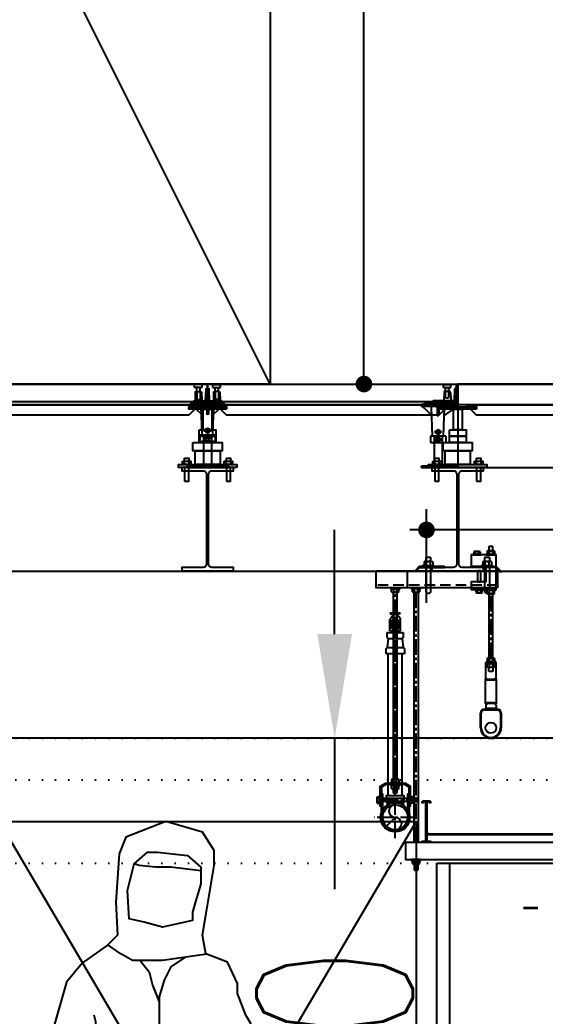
# Model space of a CAD drawing. Header units: millimetres. Extents: x -192235 to 515711, y 45168 to 947868.
# Drawn here: x 112750 to 114009, y 465183 to 467574 of the extents above; entities that cross this region are included whole.
import ezdxf
from ezdxf.enums import TextEntityAlignment as Align

# ---------------------------------------------------------------- set-up
doc = ezdxf.new("R2010")
doc.units = ezdxf.units.MM
doc.header["$LTSCALE"] = 1000
doc.header["$PDMODE"] = 1
for name, pattern in [('CENTER2', [1.125, 0.75, -0.125, 0.125, -0.125]), ('DOT2', [3.175, 0, -3.175]), ('HIDDEN', [0.375, 0.25, -0.125]), ('TPH12-SEC-@20-1$0$CENTERK5', [6.916, 6.667, -0.083, 0.083, -0.083])]:
    doc.linetypes.add(name, pattern=pattern)
for name, color, linetype in [('0-LEVEL LINE', 4, 'DOT2'), ('0-tool', 1, 'Continuous'), ('e-eq-PDP', 10, 'Continuous'), ('e-eq-SWB', 130, 'Continuous'), ('E-POWER-CABL', 80, 'Continuous'), ('FS-EQ', 10, 'Continuous'), ('FS-LINE', 10, 'Continuous'), ('FS-Support-1', 2, 'Continuous'), ('LED-Light-L25', 7, 'Continuous'), ('LIGHTING', 2, 'Continuous'), ('LIGHTING-W', 7, 'Continuous'), ('M-DIM', 1, 'Continuous'), ('M-TXT', 3, 'Continuous'), ('man', 7, 'Continuous'), ('MOVE-IN', 220, 'Continuous'), ('SM-SEC-Cm$0$SUPPORT', 2, 'Continuous'), ('SUPPORT', 2, 'Continuous'), ('TPH12-SEC-@20-1$0$H-SIN', 252, 'TPH12-SEC-@20-1$0$CENTERK5'), ('TPH12-SEC-@20-1$0$KABE1', 252, 'Continuous'), ('TPH12-SEC-@20-1$0$SIAGE1', 252, 'Continuous'), ('TPH12-SEC-@20-1$0$STEEL-NEDA', 252, 'Continuous'), ('TPH12-SEC-@20-1$0$STEEL3', 252, 'Continuous'), ('TPH12-SEC-@20-1$0$フリーアクセス', 252, 'Continuous'), ('WY-J-D', 2, 'Continuous'), ('WY-J-U', 2, 'Continuous'), ('YCD-Xfa-Sec-24$0$Raised Floor', 1, 'Continuous')]:
    doc.layers.add(name, color=color, linetype=linetype)
doc.styles.add('aa-txt', font='simplex.shx', dxfattribs={"width": 0.7, "bigfont": 'chineset.shx'})
doc.styles.add('ROMAND', font='romand', dxfattribs={"height": 5})
doc.dimstyles.new('50-DIM', dxfattribs={"dimscale": 50, "dimtxt": 2, "dimasz": 0.8, "dimexe": 1, "dimexo": 1, "dimgap": 0.5, "dimtad": 1, "dimdec": 0, "dimdsep": 46, "dimtxsty": 'aa-txt', "dimblk": 'DOT', "dimcen": 5, "dimclrd": 256, "dimclre": 256, "dimclrt": 256, "dimadec": 0, "dimazin": 0, "dimtfac": 1, "dimtdec": 0, "dimtix": 1, "dimtmove": 2, "dimatfit": 3, "dimldrblk": 'DOT', "dimfxl": 1, "dimtolj": 1, "dimtzin": 0, "dimarcsym": 0})
doc.dimstyles.new('50-DIM-ct', dxfattribs={"dimscale": 50, "dimtxt": 2, "dimasz": 0.8, "dimexe": 1, "dimexo": 1, "dimgap": 0.5, "dimtad": 1, "dimdec": 0, "dimdsep": 46, "dimtxsty": 'aa-txt', "dimblk": 'DOT', "dimcen": 5, "dimclrd": 256, "dimclre": 256, "dimclrt": 256, "dimadec": 0, "dimazin": 0, "dimtfac": 1, "dimtdec": 0, "dimtix": 1, "dimtmove": 2, "dimatfit": 3, "dimldrblk": 'DOT', "dimfxl": 1, "dimtvp": 1, "dimtolj": 1, "dimtzin": 0, "dimarcsym": 0})
doc.dimstyles.new('adim-1500', dxfattribs={"dimscale": 1000, "dimtxt": 0.375, "dimasz": 0.25, "dimexe": 0.1, "dimexo": 0.5, "dimgap": 0.15, "dimtad": 0, "dimdec": 4, "dimtxsty": 'aa-txt', "dimcen": 3.75, "dimclrd": 3, "dimclre": 3, "dimclrt": 256, "dimadec": 0, "dimazin": 0, "dimtfac": 1, "dimtdec": 4, "dimtmove": 0, "dimatfit": 3, "dimfxl": 0.1, "dimarcsym": 0})

# ---------------------------------------------------------------- blocks, each defined once
blk = doc.blocks.new('TPH12-SEC-@20-1$0$ペデスタルB')
at = {"layer": 'TPH12-SEC-@20-1$0$フリーアクセス'}
for p, q in [((-31, -1), (-30, 0)), ((-30, 0), (-14, 0)), ((-14, 0), (-13, -1)), ((-31, -1), (-13, -1)), ((-31, -8), (-31, -1)), ((-31, -8), (-13, -8)), ((-29.6, -19.9), (-30.4, -39)), ((-16.4, -18), (-27.6, -18)), ((-26, -10.5), (-25.5, -10)), ((-26, -32), (-26, -10.5)), ((-25.5, -10), (-25.5, -8.4)), ((-18.4, -10), (-18.4, -8.4)), ((-18, -10.5), (-18.4, -10)), ((-18, -32), (-18, -10.5)), ((-14.4, -19.9), (-13.6, -39)), ((-13, -8), (-13, -1)), ((-4.7, -39), (-3.6, -12.9)), ((0, -42.6), (0, 0)), ((0, 0), (3.2, 0)), ((0, -40), (0, -0.5)), ((3.2, 0), (3.2, -42.6)), ((-3.2, -45.8), (-76.8, -45.8)), ((-76.8, -49), (-76.8, -45.8)), ((-25, -33), (-26, -32)), ((-25, -33), (-19, -33)), ((-18, -32), (-19, -33)), ((-84, -49), (-84, -52)), ((3.2, -49), (-84, -49)), ((3.2, -50), (-84, -50)), ((1.2, -54), (-82.2, -54)), ((-81.7, -54.2), (-59.1, -74.7)), ((-76.8, -49), (-3.3, -49)), ((-57, -125), (-59.4, -55.9)), ((-46, -56), (-46, -74)), ((-42, -56), (-42, -74)), ((-31, -125), (-28.6, -55.9)), ((1.2, -54), (-28.9, -74.7)), ((3.2, -52), (3.2, -49)), ((-35.3, -115), (-52.6, -115)), ((-49, -112.1), (-44, -109.2)), ((-49, -117.9), (-49, -112.1)), ((-44, -120.7), (-49, -117.9)), ((-44, -109.2), (-39, -112.1)), ((-39, -117.9), (-44, -120.7)), ((-39, -112.1), (-39, -117.9)), ((-62.5, -125), (-62.5, -139.5)), ((-25.5, -125), (-62.5, -125)), ((-59.9, -141), (-62.5, -139.5)), ((-28.1, -141), (-59.9, -141)), ((-53.5, -125), (-53.5, -139.4)), ((-53.5, -141), (-53.5, -193.8)), ((-53, -133), (-35.1, -133)), ((-49, -130.1), (-44, -127.2)), ((-49, -135.9), (-49, -130.1)), ((-44, -138.7), (-49, -135.9)), ((-44, -127.2), (-39, -130.1)), ((-39, -135.9), (-44, -138.7)), ((-39, -130.1), (-39, -135.9)), ((-34.5, -125), (-34.5, -139.4)), ((-34.5, -141), (-34.5, -193.8)), ((-28.1, -141), (-25.5, -139.5)), ((-25.5, -125), (-25.5, -139.5)), ((-84, -200), (-84, -196.8)), ((3.2, -196.8), (-84, -196.8)), ((-84, -200), (3.2, -200)), ((-56.5, -196.8), (-53.5, -193.8)), ((-53.5, -193.8), (-34.5, -193.8)), ((-31.5, -196.8), (-34.5, -193.8)), ((3.2, -200), (3.2, -196.8))]:
    blk.add_line(p, q, dxfattribs=at)
blk.add_lwpolyline([(-4, -40), (-56, -40), (-56, -46), (-4, -46)], close=True, dxfattribs=at)
for centre in [(-44, -115), (-44, -133)]:
    blk.add_circle(centre, 4.98, dxfattribs=at)
for centre, radius, start, end in [((-27.6, -20), 2, 90, 177.5), ((-25.9, -8.4), 0.4, 0, 90), ((-18, -8.4), 0.4, 90, 180), ((-16.4, -20), 2, 2.5, 90), ((-0.6, -13), 3, 90, 177.5), ((-31.4, -39), 1, 270, 357.5), ((-12.6, -39), 1, 182.5, 270), ((-5.7, -39), 1, 270, 357.5), ((-3.2, -42.6), 3.2, 270, 0), ((-3.2, -42.6), 6.4, 270, 0), ((-82, -52), 2, 180, 270), ((-82.4, -55), 1, 47.9554, 82.0191), ((-61.4, -56), 2, 2, 90), ((-48, -56), 2, 0, 90), ((-40, -56), 2, 90, 180), ((-26.6, -56), 2, 90, 178), ((1.2, -52), 2, 270, 0), ((-72.5, -75.4), 1, 2, 47.9554), ((-44, -74), 2, 180, 270), ((-44, -74), 2, 270, 0), ((-28.3, -75.4), 1, 132.0446, 178), ((-58, -134), 7.03, 270, 309.8217), ((-44, -112.5), 28.5, 250.5288, 289.4712), ((-30, -134), 7.03, 230.1783, 270)]:
    blk.add_arc(centre, radius, start, end, dxfattribs=at)
blk = doc.blocks.new('TPH12-SEC-@20-1$0$ペデスタルA')
at = {"layer": 'TPH12-SEC-@20-1$0$フリーアクセス'}
for p, q in [((-30, 0), (-31, -1)), ((-14, 0), (-30, 0)), ((-13, -1), (-14, 0)), ((0, -10), (0, 0)), ((13, -1), (14, 0)), ((14, 0), (30, 0)), ((30, 0), (31, -1)), ((-31, -8), (-31, -1)), ((-13, -1), (-31, -1)), ((-13, -8), (-31, -8)), ((-29.6, -19.9), (-30, -38.5)), ((-27.6, -18), (-16.4, -18)), ((-26, -10.5), (-25.6, -10)), ((-26, -18), (-26, -10.5)), ((-26, -18), (-26, -36)), ((-25.6, -10), (-25.6, -8.4)), ((-18.5, -10), (-18.5, -8.4)), ((-18, -10.5), (-18.5, -10)), ((-18, -18), (-18, -10.5)), ((-18, -18), (-18, -36)), ((-14.4, -19.9), (-14, -38.5)), ((-13, -8), (-13, -1)), ((-4.7, -39), (-3.6, -12.9)), ((4.7, -39), (3.6, -12.9)), ((13, -8), (13, -1)), ((13, -1), (31, -1)), ((13, -8), (31, -8)), ((14.4, -19.9), (14, -38.5)), ((27.6, -18), (16.4, -18)), ((18, -10.5), (18.4, -10)), ((18, -18), (18, -10.5)), ((18, -18), (18, -36)), ((18.4, -10), (18.4, -8.4)), ((25.6, -10), (25.6, -8.4)), ((26, -10.5), (25.6, -10)), ((26, -18), (26, -10.5)), ((26, -18), (26, -36)), ((29.6, -19.9), (30, -38.5)), ((31, -8), (31, -1)), ((-40, -46), (-40, -49)), ((40, -46), (-40, -46)), ((-40, -47), (40, -47)), ((35.5, -43), (-35.5, -43)), ((-35.5, -43), (-35.5, -45)), ((-35.5, -45), (-33.5, -45)), ((-33.5, -41), (-33.5, -45)), ((32.5, -40), (-32.5, -40)), ((32.5, -46), (-32.5, -46)), ((-26, -36), (-25.1, -36.9)), ((-25.1, -36.9), (-25.1, -40)), ((-25.1, -36.9), (-18.9, -36.9)), ((-24.1, -41), (-19.9, -41)), ((-18, -36), (-18.9, -36.9)), ((-18.9, -36.9), (-18.9, -40)), ((-15.3, -46), (-15.1, -44.2)), ((-15.3, -46), (-8.3, -46)), ((-9.4, -43.4), (-14.2, -43.4)), ((-8.3, -46), (-8.5, -44.2)), ((-1, -45), (-1, -43)), ((-1, -45), (1, -45)), ((1, -45), (1, -43)), ((18, -36), (18.9, -36.9)), ((25.1, -36.9), (18.9, -36.9)), ((18.9, -36.9), (18.9, -40)), ((24.1, -41), (19.9, -41)), ((26, -36), (25.1, -36.9)), ((25.1, -36.9), (25.1, -40)), ((33.5, -45), (33.5, -41)), ((35.5, -45), (33.5, -45)), ((35.5, -43), (35.5, -45)), ((40, -49), (40, -46)), ((38, -51), (-38, -51)), ((-37.7, -51.2), (-15.1, -71.7)), ((-13, -122), (-15.4, -52.9)), ((-2, -53), (-2, -71)), ((2, -53), (2, -71)), ((13, -122), (15.4, -52.9)), ((38, -51), (15.1, -71.7)), ((8.7, -112), (-8.6, -112)), ((-5, -109.1), (0, -106.3)), ((-5, -114.9), (-5, -109.1)), ((0, -117.8), (-5, -114.9)), ((0, -106.3), (5, -109.1)), ((5, -114.9), (0, -117.8)), ((5, -109.1), (5, -114.9)), ((-18.5, -122), (-18.5, -136.5)), ((18.5, -122), (-18.5, -122)), ((-15.9, -138), (-18.5, -136.5)), ((15.9, -138), (-15.9, -138)), ((-9.5, -122), (-9.5, -136.4)), ((-9.5, -138), (-9.5, -193.8)), ((-9, -130), (8.9, -130)), ((-5, -127.1), (0, -124.3)), ((-5, -132.9), (-5, -127.1)), ((0, -135.8), (-5, -132.9)), ((0, -124.3), (5, -127.1)), ((5, -132.9), (0, -135.8)), ((5, -127.1), (5, -132.9)), ((9.5, -122), (9.5, -136.4)), ((9.5, -138), (9.5, -193.8)), ((15.9, -138), (18.5, -136.5)), ((18.5, -122), (18.5, -136.5)), ((-50, -200), (-50, -196.8)), ((-50, -196.8), (50, -196.8)), ((50, -200), (-50, -200)), ((-12.5, -196.8), (-9.5, -193.8)), ((9.5, -193.8), (-9.5, -193.8)), ((12.5, -196.8), (9.5, -193.8)), ((50, -200), (50, -196.8))]:
    blk.add_line(p, q, dxfattribs=at)
for centre in [(0, -112), (0, -130)]:
    blk.add_circle(centre, 4.98, dxfattribs=at)
for centre, radius, start, end in [((-27.6, -20), 2, 90, 178.5), ((-26, -8.4), 0.4, 0, 90), ((-18.1, -8.4), 0.4, 90, 180), ((-16.4, -20), 2, 1.5, 90), ((-0.6, -13), 3, 90, 177.5), ((0.6, -13), 3, 2.5, 90), ((16.4, -20), 2, 90, 178.5), ((18.1, -8.4), 0.4, 0, 90), ((25.9, -8.4), 0.4, 90, 180), ((27.6, -20), 2, 1.5, 90), ((-32.5, -41), 1, 90, 180), ((-32.5, -45), 1, 180, 270), ((-31.5, -38.5), 1.5, 270, 358.5), ((-24.1, -40), 1, 180.5, 270), ((-19.9, -40), 1, 270, 359.5), ((-14.2, -44.3), 0.9, 90, 175), ((-12.5, -38.5), 1.5, 181.5, 270), ((-9.4, -44.3), 0.9, 5, 90), ((-5.7, -39), 1, 270, 357.5), ((5.7, -39), 1, 182.5, 270), ((12.5, -38.5), 1.5, 270, 358.5), ((19.9, -40), 1, 180.5, 270), ((24.1, -40), 1, 270, 359.5), ((31.5, -38.5), 1.5, 181.5, 270), ((32.5, -41), 1, 0, 90), ((32.5, -45), 1, 270, 0), ((-38, -49), 2, 180, 270), ((-38.4, -52), 1, 47.9554, 82.0191), ((-17.4, -53), 2, 2, 90), ((-15.7, -72.4), 1, 2, 47.9554), ((-4, -53), 2, 0, 90), ((0, -71), 2, 180, 270), ((0, -71), 2, 270, 0), ((4, -53), 2, 90, 180), ((15.7, -72.4), 1, 132.0446, 178), ((17.4, -53), 2, 90, 178), ((38, -49), 2, 270, 0), ((-14, -131), 7.03, 270, 309.8217), ((0, -109.5), 28.5, 250.5288, 289.4712), ((14, -131), 7.03, 230.1783, 270)]:
    blk.add_arc(centre, radius, start, end, dxfattribs=at)
blk = doc.blocks.new('TPH12-SEC-@20-1')
at = {"layer": 'TPH12-SEC-@20-1$0$H-SIN'}
blk.add_line((83854.8, 466700), (201769.6, 466700), dxfattribs=at)
at = {"layer": 'TPH12-SEC-@20-1$0$KABE1'}
blk.add_lwpolyline([(115000, 466700), (113800, 466700), (113800, 466500), (115000, 466500)], close=True, dxfattribs=at)
at = {"layer": 'TPH12-SEC-@20-1$0$SIAGE1'}
blk.add_line((109000, 466700), (113800, 466700), dxfattribs=at)
at = {"layer": 'TPH12-SEC-@20-1$0$STEEL-NEDA'}
for points in [[(113262, 466500), (113138, 466500), (113138, 466492), (113189.5, 466492, -0.414214), (113197.5, 466484), (113197.5, 466268, -0.414214), (113189.5, 466260), (113138, 466260), (113138, 466252), (113262, 466252), (113262, 466260), (113210.5, 466260, -0.414214), (113202.5, 466268), (113202.5, 466484, -0.414214), (113210.5, 466492), (113262, 466492)], [(113862, 466500), (113738, 466500), (113738, 466492), (113789.5, 466492, -0.414214), (113797.5, 466484), (113797.5, 466268, -0.414214), (113789.5, 466260), (113738, 466260), (113738, 466252), (113862, 466252), (113862, 466260), (113810.5, 466260, -0.414214), (113802.5, 466268), (113802.5, 466484, -0.414214), (113810.5, 466492), (113862, 466492)]]:
    blk.add_lwpolyline(points, format="xyb", close=True, dxfattribs=at)
at = {"layer": 'TPH12-SEC-@20-1$0$STEEL3'}
for p, q in [((115000, 466250), (100550, 466250)), ((115000, 465850), (100700, 465850))]:
    blk.add_line(p, q, dxfattribs=at)
at = {"layer": 'TPH12-SEC-@20-1$0$フリーアクセス'}
blk.add_line((109000, 466658), (113800, 466658), dxfattribs=at)
at = {"layer": 'TPH12-SEC-@20-1$0$フリーアクセス', "xscale": -1}
blk.add_blockref('TPH12-SEC-@20-1$0$ペデスタルA', (113200, 466700), dxfattribs=at)
at = {"layer": 'TPH12-SEC-@20-1$0$フリーアクセス'}
blk.add_blockref('TPH12-SEC-@20-1$0$ペデスタルB', (113796.8, 466700), dxfattribs=at)
blk = doc.blocks.new('_Dot')
at = {"color": 0, "linetype": 'ByBlock', "lineweight": -2}
blk.add_line((-0.5, 0), (-1, 0), dxfattribs=at)
at = {"color": 0, "linetype": 'ByBlock', "const_width": 0.5}
blk.add_lwpolyline([(-0.25, 0, 1), (0.25, 0, 1)], format="xyb", close=True, dxfattribs=at)
blk = doc.blocks.new('*D47')
at = {"layer": 'DEFPOINTS', "color": 0, "transparency": 16777216}
for p in [(113350, 469700), (113575, 469700), (113350, 466700)]:
    blk.add_point(p, dxfattribs=at)
at = {"layer": 'MOVE-IN', "lineweight": -2, "transparency": 16777216}
for p, q in [((113400, 469700), (113625, 469700)), ((113575, 466740), (113575, 469660)), ((113400, 466700), (113625, 466700))]:
    blk.add_line(p, q, dxfattribs=at)
at = {"layer": 'MOVE-IN', "lineweight": -2, "transparency": 16777216, "xscale": 40, "yscale": 40, "zscale": 40}
for p, rotation in [((113575, 469700), 90), ((113575, 466700), 270)]:
    blk.add_blockref('_Dot', p, dxfattribs=dict(at, rotation=rotation))
at = {"layer": 'MOVE-IN', "transparency": 16777216, "insert": (113500, 468200), "char_height": 100, "attachment_point": 5, "rotation": 90, "style": 'aa-txt'}
blk.add_mtext('\\A1;3000', dxfattribs=at)
blk = doc.blocks.new('DOT')
at = {"color": 0}
blk.add_line((-1, 0), (1, 0), dxfattribs=at)
at = {"color": 3, "const_width": 0.5}
blk.add_lwpolyline([(-0.25, 0, 1), (0.25, 0, 1)], format="xyb", close=True, dxfattribs=at)
blk = doc.blocks.new('Man-170-C')
for points in [[(17.99, 67.27), (17.99, 66.39), (17.99, 59.57), (17.99, 54.37), (17.99, 45.58), (19.59, 42.78), (19.59, 35.99), (19.59, 26.77), (19.59, 20.78), (21.59, 17.58), (21.99, 12.39), (20.39, 9.99), (15.59, 9.59), (11.19, 7.59), (6.4, 10.39), (3.6, 15.98), (1.2, 22.78), (2.4, 37.59), (1.2, 52.37), (-2, 70.39), (-2, 77.58), (-2, 73.98), (-1.2, 66.79), (0, 53.57), (-1.2, 51.58), (-2.4, 49.98), (-6, 41.59), (-7.2, 35.19), (-8, 25.17), (-8.79, 20.78), (-6.4, 14.38), (-7.6, 9.59), (-11.19, 8.79), (-16.39, 8.79), (-21.59, 8.79), (-24.79, 10.79), (-22.79, 16.38), (-22.39, 21.18), (-22.39, 27.57), (-19.59, 35.99), (-20.39, 43.58), (-19.19, 53.57), (-19.19, 57.17), (-17.19, 64.79), (-16.79, 70.79), (-16.79, 72.38), (-13.99, 84.77), (-12.79, 88.77), (-13.99, 93.16), (-15.59, 97.56), (-15.99, 101.95), (-15.99, 108.74), (-15.99, 115.14), (-13.99, 120.73), (-16.79, 110.34), (-16.79, 107.94), (-15.99, 102.75), (-17.59, 102.75), (-25.19, 102.75), (-27.58, 102.35), (-30.78, 101.55), (-33.58, 101.55), (-35.98, 101.15), (-39.18, 101.95), (-41.18, 103.15), (-42.38, 103.55), (-43.97, 105.95), (-43.97, 108.34), (-42.78, 112.34), (-40.78, 113.94), (-39.18, 113.94), (-36.38, 114.34), (-33.98, 113.14), (-23.19, 113.94), (-23.19, 115.54), (-22.79, 117.53), (-20.39, 118.73), (-20.39, 121.53), (-19.19, 123.53), (-17.19, 128.72), (-17.19, 131.12), (-14.79, 136.31), (-9.59, 138.31), (-8.79, 142.71), (-9.99, 149.9), (-11.59, 159.49), (-11.59, 163.08), (-8.79, 167.48), (0, 170), (9.59, 166.28), (11.19, 162.29), (11.99, 150.7), (11.59, 142.71), (13.99, 140.31), (20, 136.11), (23.87, 131.44), (30.01, 109.96), (29.98, 103.15), (27.98, 89.56), (23.73, 78.21), (21.87, 72.07), (21.6, 67.94), (16.79, 66.79), (13.59, 70.79), (15.19, 75.98), (13.19, 74.38), (11.99, 75.98), (17.33, 81.28), (19.3, 89.1), (19.99, 95.56), (21.59, 97.16), (20.79, 103.55), (18.39, 109.54), (16.79, 117.13), (16.79, 121.93), (17.19, 123.53)], [(-8.4, 158.19), (-1.2, 159.09), (2.4, 159.09), (6.4, 159.49), (7.6, 159.89), (4.4, 162.69), (2, 162.69), (-5.2, 161.89), (-8.4, 159.09), (-8.4, 155.09), (-7.2, 151.1), (-6.4, 148.3), (-6.4, 146.3), (0.8, 144.7), (5.2, 145.9), (8.79, 146.7), (9.19, 153.5), (7.6, 159.89)], [(-9.81, 138.23), (0.8, 136.71), (4.4, 136.71), (8, 136.71), (10.79, 138.31), (13.91, 140.39)], [(-4.66, 137.49), (-1.2, 135.12), (0.4, 131.92), (1.6, 127.92), (1.6, 120.33), (1.6, 115.14), (1.6, 107.15), (1.2, 101.55), (2.4, 98.75), (1.6, 95.16), (1.6, 93.56), (0.8, 90.76)], [(6.14, 136.71), (4, 133.92), (3.2, 130.72), (1.6, 126.72)], [(-42.88, 111.98), (-45.93, 113.2), (-48.73, 112), (-51.93, 112.4), (-54.33, 110.8), (-53.83, 107.87), (-52.27, 105.72), (-50.33, 104.41), (-47.93, 102.01), (-43.93, 102.81), (-41.13, 103.12)], [(21.5, 97.06), (21.56, 97.35)], [(-12.79, 89.17), (-4.8, 87.97), (0.8, 88.77), (5.6, 89.17), (8.79, 89.17), (14.79, 88.77), (18.79, 88.77), (19.27, 88.83)], [(19.2, 88.17), (16.79, 87.57), (9.99, 88.37), (5.6, 87.57), (-0.4, 87.17), (-4.8, 86.77), (-9.59, 86.77), (-13.11, 87.72)], [(7.61, 9.68), (6.8, 5.59), (6.8, 2.8), (9.19, 1.2), (11.59, 0.4), (14.79, 0), (18.39, 0.8), (20.79, 1.6), (21.59, 6.79), (20.26, 9.98)], [(-20.12, 8.79), (-21.19, 5.59), (-21.99, 2.4), (-21.19, 1.2), (-20.39, 0.8), (-18.39, 0), (-14.79, 0), (-11.19, 0), (-8, 0), (-7.6, 3.6), (-9.02, 9.27)]]:
    blk.add_lwpolyline(points)
blk = doc.blocks.new('Man-R-170-C')
at = {"xscale": -1}
blk.add_blockref('Man-170-C', (0, 0), dxfattribs=at)
at = {"style": 'aa-txt', "width": 0.7}
blk.add_text('UIS-170', height=4, dxfattribs=at).set_placement((0, 110), align=Align.CENTER)
blk = doc.blocks.new('SWB-L20-l')
at = {"layer": 'e-eq-SWB'}
for p, q in [((30, 1600), (30, 0)), ((-30, 830), (-30, 955)), ((-20, 830), (-20, 955)), ((0, 952.5), (-20, 952.5)), ((0, 947.5), (-20, 947.5))]:
    blk.add_line(p, q, dxfattribs=at)
blk.add_lwpolyline([(0, 1600), (900, 1600), (900, 0), (0, 0)], close=True, dxfattribs=at)
for centre, start, end in [((-25, 955), 0, 180), ((-25, 830), 180, 0)]:
    blk.add_arc(centre, 5, start, end, dxfattribs=at)
at = {"layer": 'e-eq-SWB', "style": 'aa-txt', "width": 0.55}
blk.add_text('SWB', height=200, dxfattribs=at).set_placement((450, 980), align=Align.CENTER)
blk = doc.blocks.new('PDP-L20-l')
at = {"layer": 'e-eq-PDP'}
for p, q in [((30, 1600), (30, 0)), ((-30, 830), (-30, 955)), ((-20, 830), (-20, 955)), ((0, 952.5), (-20, 952.5)), ((0, 947.5), (-20, 947.5))]:
    blk.add_line(p, q, dxfattribs=at)
blk.add_lwpolyline([(0, 1600), (400, 1600), (400, 0), (0, 0)], close=True, dxfattribs=at)
for centre, start, end in [((-25, 955), 0, 180), ((-25, 830), 180, 0)]:
    blk.add_arc(centre, 5, start, end, dxfattribs=at)
at = {"layer": 'e-eq-PDP', "style": 'aa-txt', "width": 0.55}
blk.add_text('PDP', height=200, dxfattribs=at).set_placement((200, 700), align=Align.CENTER)
blk = doc.blocks.new('*D227')
at = {"layer": 'DEFPOINTS', "color": 0, "transparency": 16777216}
for p in [(113725, 466350), (113725, 466125), (114625, 466125)]:
    blk.add_point(p, dxfattribs=at)
at = {"layer": 'M-DIM', "lineweight": -2, "transparency": 16777216}
for p, q in [((113725, 466175), (113725, 466400)), ((114625, 466175), (114625, 466400)), ((114585, 466350), (113765, 466350))]:
    blk.add_line(p, q, dxfattribs=at)
at = {"layer": 'M-DIM', "lineweight": -2, "transparency": 16777216, "xscale": 40, "yscale": 40, "zscale": 40, "rotation": 180}
blk.add_blockref('DOT', (113725, 466350), dxfattribs=at)
at = {"layer": 'M-DIM', "lineweight": -2, "transparency": 16777216, "xscale": 40, "yscale": 40, "zscale": 40}
blk.add_blockref('DOT', (114625, 466350), dxfattribs=at)
at = {"layer": 'M-DIM', "transparency": 16777216, "insert": (114175, 466425), "char_height": 100, "attachment_point": 5, "style": 'aa-txt'}
blk.add_mtext('\\A1;900', dxfattribs=at)
blk = doc.blocks.new('SP-H-1')
at = {"layer": 'FS-EQ'}
for p, q in [((-1.21, 9.66), (-1.21, 9.57)), ((-1.21, 9.66), (-1.13, 9.66)), ((-1.21, 9.57), (-1.13, 9.57)), ((-1.13, 9.66), (-1.13, 9.57)), ((-1.13, 9.63), (-1.13, 9.57)), ((-0.99, 9.62), (-0.77, 9.61)), ((-0.99, 9.62), (-0.99, 9.53)), ((-0.83, 9.7), (0.83, 9.7)), ((-0.77, 9.61), (-0.77, 9.52)), ((-0.62, 9.61), (-0.35, 9.61)), ((-0.62, 9.61), (-0.62, 9.52)), ((-0.35, 9.61), (-0.35, 9.52)), ((-0.14, 9.6), (-0.13, 9.66)), ((-0.14, 9.61), (0.14, 9.61)), ((-0.14, 9.61), (-0.14, 9.52)), ((0.14, 9.6), (0.13, 9.66)), ((0.14, 9.61), (0.14, 9.52)), ((0.35, 9.61), (0.35, 9.52)), ((0.62, 9.61), (0.35, 9.61)), ((0.62, 9.61), (0.62, 9.52)), ((0.99, 9.62), (0.77, 9.61)), ((0.77, 9.61), (0.77, 9.52)), ((0.99, 9.62), (0.99, 9.53)), ((1.13, 9.66), (1.13, 9.57)), ((1.22, 9.66), (1.13, 9.66)), ((1.13, 9.63), (1.13, 9.57)), ((1.22, 9.57), (1.13, 9.57)), ((1.22, 9.66), (1.22, 9.57)), ((1.22, 9.6), (1.22, 9.57)), ((-1.25, 5.5), (-1.25, 8.29)), ((-1.24, 8.35), (-0.45, 9.3)), ((-1.02, 6.2), (-1.24, 8.25)), ((-0.99, 9.53), (-0.77, 9.52)), ((-0.9, 8.07), (-0.9, 6.2)), ((-0.3, 8.55), (-0.79, 7.9)), ((-0.62, 9.52), (-0.35, 9.52)), ((-0.32, 8.6), (0.32, 8.6)), ((-0.3, 8.55), (0.3, 8.55)), ((-0.25, 8.16), (-0.25, 6.4)), ((-0.14, 9.52), (0.14, 9.52)), ((0.25, 8.16), (0.25, 6.4)), ((0.3, 8.55), (0.79, 7.9)), ((0.62, 9.52), (0.35, 9.52)), ((1.24, 8.35), (0.45, 9.3)), ((0.99, 9.53), (0.77, 9.52)), ((0.9, 8.1), (0.9, 6.2)), ((1.03, 6.2), (1.24, 8.25)), ((1.25, 5.5), (1.25, 8.29)), ((-1.9, 5.1), (1.9, 5.1)), ((-1.25, 5.5), (1.25, 5.5)), ((-1.02, 6.2), (1.03, 6.2)), ((-0.6, 5.5), (-0.6, 6.4)), ((-0.6, 6.4), (0.6, 6.4)), ((0.6, 5.5), (0.6, 6.4))]:
    blk.add_line(p, q, dxfattribs=at)
for centre, radius, start, end in [((-0.93, 8.75), 0.955, 84.0829, 107.6622), ((-0.92, 9.1), 0.592, 87.634, 110.8646), ((-0.74, 9.01), 0.681, 107.7143, 125.0736), ((-0.75, 9.26), 0.433, 91.8537, 123.1257), ((-0.83, 9.35), 0.347, 78.6251, 99.8563), ((-0.49, 9.38), 0.315, 104.4487, 153.9759), ((-0.6, 9.46), 0.226, 88.1263, 139.7268), ((-0.46, 9.49), 0.204, 100.0382, 141.9173), ((-0.56, 8.91), 0.784, 84.9677, 92.2638), ((-0.26, 9.6), 0.0861, 105.0543, 169.5675), ((-0.09, 9.48), 0.262, 131.7568, 170.5499), ((-0.23, 9.53), 0.161, 53.7998, 110.9693), ((-0.21, 9.56), 0.123, 53.4161, 115.819), ((0.23, 9.53), 0.161, 69.0307, 126.2002), ((0.21, 9.56), 0.123, 64.181, 126.5839), ((0.09, 9.48), 0.262, 9.4501, 48.2432), ((0.26, 9.6), 0.0861, 10.4325, 74.9457), ((0.56, 8.91), 0.784, 87.7362, 95.0323), ((0.46, 9.49), 0.204, 38.0827, 79.9618), ((0.49, 9.38), 0.315, 26.0241, 75.5513), ((0.6, 9.46), 0.226, 40.2732, 91.8737), ((0.83, 9.35), 0.347, 80.1437, 101.3749), ((0.75, 9.26), 0.433, 56.8743, 88.1463), ((0.93, 8.75), 0.955, 72.3378, 95.9171), ((0.92, 9.1), 0.592, 69.1354, 92.366), ((0.74, 9.01), 0.681, 54.9264, 72.2857), ((-1.11, 8.29), 0.139, 157.0298, 197.1193), ((-0.51, 7.64), 0.388, 136.5249, 182.9908), ((2.27, 9.44), 2.72, 178.7323, 199.1653), ((0, 8.12), 0.254, 10.4828, 169.5172), ((-0.03, 8.43), 0.184, 139.0501, 221.9684), ((0.03, 8.43), 0.184, 318.6569, 40.9499), ((-2.27, 9.44), 2.72, 340.8347, 1.2677), ((0.51, 7.64), 0.388, 357.0092, 43.4751), ((1.11, 8.29), 0.139, 342.8807, 22.9702), ((-1.24, 5.27), 0.303, 326.9119, 50.7686), ((1.33, 5.25), 0.371, 138.0713, 204.2482)]:
    blk.add_arc(centre, radius, start, end, dxfattribs=at)
at = {"layer": 'FS-LINE'}
for p, q in [((-1.9, 3.85), (-1.9, 5.1)), ((-1.9, 5.1), (1.9, 5.1)), ((1.9, 5.1), (1.9, 3.85)), ((-1.65, 3.6), (-1.95, 1.5)), ((-1.9, 3.85), (-1.65, 3.6)), ((1.9, 3.85), (1.65, 3.6)), ((1.65, 3.6), (1.95, 1.5)), ((-2.2, 1.25), (-1.95, 1.5)), ((-2.2, 0), (-2.2, 1.25)), ((2.2, 0), (-2.2, 0)), ((2.2, 1.25), (1.95, 1.5)), ((2.2, 1.25), (2.2, 0))]:
    blk.add_line(p, q, dxfattribs=at)
for points in [[(1.65, 3.6), (-1.65, 3.6)], [(-1.95, 1.5), (1.95, 1.5)]]:
    blk.add_lwpolyline(points, dxfattribs=at)
at = {"layer": 'FS-EQ', "style": 'ROMAND'}
blk.add_text('V27', height=0.35, rotation=180, dxfattribs=at).set_placement((0.01, 5.84), align=Align.MIDDLE)
blk = doc.blocks.new('Nut-M10')
for p, q in [((-10.9, 1.5), (-10.9, 0.5)), ((-8.7, 2.8), (-10.6, 2)), ((-10.4, 2), (10.4, 2)), ((-10.4, 0), (10.4, 0)), ((-8.7, 9.2), (-8.7, 2.8)), ((6.5, 10), (-6.5, 10)), ((-4.3, 9.2), (-4.3, 2.8)), ((4.3, 2.8), (4.3, 9.2)), ((8.7, 9.2), (8.7, 2.8)), ((8.7, 2.8), (10.6, 2)), ((10.9, 1.5), (10.9, 0.5))]:
    blk.add_line(p, q)
for centre, radius, start, end in [((-10.4, 1.5), 0.5, 90, 180), ((-10.4, 0.5), 0.5, 180, 270), ((-6.5, 6.7), 3.33, 49.441, 130.559), ((-6.5, 5.3), 3.33, 229.441, 310.559), ((0, -2.1), 12.1, 69.065, 110.935), ((0, 14.1), 12.1, 249.065, 290.935), ((6.5, 6.7), 3.33, 49.441, 130.559), ((6.5, 5.3), 3.33, 229.441, 310.559), ((10.4, 1.5), 0.5, 0, 90), ((10.4, 0.5), 0.5, 270, 0)]:
    blk.add_arc(centre, radius, start, end)
blk = doc.blocks.new('Nut-M8')
for p, q in [((-8.9, 1.2), (-8.9, 0.4)), ((-7.5, 2.2), (-8.7, 1.5)), ((-8.5, 1.6), (8.6, 1.6)), ((-8.5, 0), (8.6, 0)), ((-7.5, 7.3), (-7.5, 2.2)), ((5.6, 8), (-5.6, 8)), ((-3.8, 7.3), (-3.8, 2.2)), ((3.8, 2.2), (3.8, 7.3)), ((7.5, 7.3), (7.5, 2.2)), ((7.5, 2.2), (8.7, 1.5)), ((9, 1.2), (9, 0.4))]:
    blk.add_line(p, q)
for centre, radius, start, end in [((-8.5, 1.2), 0.4, 90, 180), ((-8.5, 0.4), 0.4, 180, 270), ((-5.6, 5), 3.03, 51.7868, 128.2132), ((-5.6, 4.6), 3.03, 231.7868, 308.2132), ((0, -3.2), 11.2, 70.3471, 109.6529), ((0, 12.8), 11.2, 250.3471, 289.6529), ((5.6, 5), 3.03, 51.7868, 128.2132), ((5.6, 4.6), 3.03, 231.7868, 308.2132), ((8.6, 1.2), 0.4, 0, 90), ((8.6, 0.4), 0.4, 270, 0)]:
    blk.add_arc(centre, radius, start, end)
blk = doc.blocks.new('Nut-M12')
for p, q in [((-13, 1.8), (-13, 0.6)), ((-10.4, 3.3), (-12.6, 2.3)), ((-12.4, 2.4), (12.4, 2.4)), ((-12.4, 0), (12.4, 0)), ((-10.4, 11), (-10.4, 3.3)), ((7.8, 12), (-7.8, 12)), ((-5.2, 11), (-5.2, 3.3)), ((5.2, 3.3), (5.2, 11)), ((10.4, 11), (10.4, 3.3)), ((10.4, 3.3), (12.6, 2.3)), ((13, 1.8), (13, 0.6))]:
    blk.add_line(p, q)
for centre, radius, start, end in [((-12.4, 1.8), 0.6, 90, 180), ((-12.4, 0.6), 0.6, 180, 270), ((-7.8, 8), 4.03, 49.8296, 130.1704), ((-7.8, 6.4), 4.03, 229.8296, 310.1704), ((0, -2.7), 14.7, 69.2784, 110.7216), ((0, 17.1), 14.7, 249.2784, 290.7216), ((7.8, 8), 4.03, 49.8296, 130.1704), ((7.8, 6.4), 4.03, 229.8296, 310.1704), ((12.4, 1.8), 0.6, 0, 90), ((12.4, 0.6), 0.6, 270, 0)]:
    blk.add_arc(centre, radius, start, end)
blk = doc.blocks.new('FS-L25-L-150')
at = {"layer": 'FS-LINE'}
h = blk.add_hatch(dxfattribs=at)
h.set_pattern_fill('ANSI31', color=1, scale=15, style=0)
h.set_pattern_definition([(45, (139678.326, 401638.76), (-33.67596, 33.67596), [])])
edge = h.paths.add_edge_path()
edge.add_arc((175450, 465660.2), 30.2, 90, 270)
edge.add_arc((175450, 465645.1), 15.1, 270, 450)
edge.add_arc((175450, 465675.2), 15.1, 90, 270, ccw=False)
at = {"layer": 'FS-LINE', "color": 1, "linetype": 'CENTER2', "ltscale": 0.05}
for p, q in [((175450, 465710.3), (175450, 466150)), ((175450, 465610), (175450, 465710.3)), ((175500.2, 465660.2), (175399.8, 465660.2))]:
    blk.add_line(p, q, dxfattribs=at)
at = {"layer": 'FS-LINE'}
for p, q in [((175433.3, 465711.5), (175433.3, 466053)), ((175466.7, 465711.5), (175466.7, 466053)), ((175433.3, 465695.5), (175430.3, 465689)), ((175466.7, 465695.5), (175469.7, 465689))]:
    blk.add_line(p, q, dxfattribs=at)
blk.add_lwpolyline([(175428.5, 465695.5), (175471.5, 465695.5), (175471.5, 465711.5), (175428.5, 465711.5)], close=True, dxfattribs=at)
blk.add_lwpolyline([(175450, 465690.3, 1), (175450, 465660.2, -1), (175450, 465630, -1)], format="xyb", close=True, dxfattribs=at)
for radius in [35, 30.2]:
    blk.add_circle((175450, 465660.2), radius, dxfattribs=at)
at = {"layer": 'FS-Support-1', "linetype": 'HIDDEN', "ltscale": 0.1}
blk.add_line((175695.5, 466217.7), (175404.5, 466217.7), dxfattribs=at)
at = {"layer": 'FS-Support-1', "linetype": 'CENTER2', "ltscale": 0.05}
blk.add_line((175450, 465752), (175450, 466200.7), dxfattribs=at)
at = {"layer": 'FS-Support-1', "ltscale": 0.1}
blk.add_lwpolyline([(175695.5, 466210.7), (175404.5, 466210.7), (175404.5, 466252), (175695.5, 466252)], close=True, dxfattribs=at)
at = {"layer": 'FS-Support-1'}
for points in [[(175500.8, 466252.2), (175508.5, 466260), (175568.5, 466260), (175568.5, 466262), (175507.7, 466262), (175499.4, 466253.7), (175500.8, 466252.2)], [(175703.5, 466248), (175691.5, 466260), (175631.5, 466260), (175631.5, 466262), (175692.3, 466262), (175704.9, 466249.4), (175703.5, 466248)]]:
    blk.add_lwpolyline(points, dxfattribs=at)
for points in [[(175535.8, 466204.3), (175535.8, 466260), (175523.1, 466260), (175523.1, 466204.3, 1)], [(175676.8, 466204.3), (175676.8, 466260), (175664.1, 466260), (175664.1, 466204.3, 1)]]:
    blk.add_lwpolyline(points, format="xyb", close=True, dxfattribs=at)
blk.add_lwpolyline([(175445.2, 465752), (175454.8, 465752), (175454.8, 466200.7), (175445.2, 466200.7)], close=True, dxfattribs=at)
at = {"layer": 'SUPPORT', "linetype": 'CENTER2', "ltscale": 0.05}
blk.add_line((175419.8, 465702), (175480.2, 465702), dxfattribs=at)
at = {"layer": 'SUPPORT'}
for points in [[(175524.1, 466284), (175523.1, 466283), (175523.1, 466274), (175535.8, 466274), (175535.8, 466283), (175534.8, 466284)], [(175665.1, 466284), (175664.1, 466283), (175664.1, 466274), (175676.8, 466274), (175676.8, 466283), (175675.8, 466284)], [(175472.8, 465739), (175427.2, 465739), (175416.8, 465733), (175416.8, 465687), (175413.8, 465687), (175413.8, 465734.7), (175426.4, 465742), (175473.6, 465742), (175486.2, 465734.7), (175486.2, 465687), (175483.2, 465687), (175483.2, 465733)], [(175453.8, 465719), (175454.8, 465720), (175454.8, 465729), (175445.2, 465729), (175445.2, 465720), (175446.2, 465719)], [(175419.8, 465698.1), (175419.8, 465706), (175480.2, 465706), (175480.2, 465698.1)], [(175504.2, 465705), (175503.2, 465706), (175494.2, 465706), (175494.2, 465698.1), (175503.2, 465698.1), (175504.2, 465699.1)]]:
    blk.add_lwpolyline(points, close=True, dxfattribs=at)
blk.add_lwpolyline([(175483.2, 465660.2, -1), (175416.8, 465660.2), (175416.8, 465717), (175419.8, 465717), (175419.8, 465660.2, 1), (175480.2, 465660.2), (175480.2, 465717), (175483.2, 465717)], format="xyb", close=True, dxfattribs=at)
at = {"layer": 'FS-LINE', "xscale": 10, "yscale": 10, "zscale": 10}
blk.add_blockref('SP-H-1', (175450, 466053), dxfattribs=at)
at = {"layer": 'SUPPORT'}
for name, p in [('Nut-M12', (175529.5, 466262)), ('Nut-M12', (175670.5, 466262)), ('Nut-M10', (175450, 465742))]:
    blk.add_blockref(name, p, dxfattribs=at)
for name, p, rotation in [('Nut-M10', (175450, 466210.7), 180), ('Nut-M10', (175450, 465739), 180), ('Nut-M8', (175413.8, 465702), 90), ('Nut-M8', (175486.2, 465702), 270)]:
    blk.add_blockref(name, p, dxfattribs=dict(at, rotation=rotation))
blk = doc.blocks.new('SP-L25-25')
at = {"layer": 'FS-LINE'}
blk.add_blockref('FS-L25-L-150', (-61800, 0), dxfattribs=at)
blk = doc.blocks.new('YCD-Xfa-Sec-24')
at = {"layer": 'YCD-Xfa-Sec-24$0$Raised Floor'}
for points in [[(596200, 396700), (595600, 396700), (595600, 396650), (596200, 396650)], [(596800, 396700), (596200, 396700), (596200, 396650), (596800, 396650)], [(597400, 396700), (596800, 396700), (596800, 396650), (597400, 396650)], [(595645, 396625), (596155, 396625), (596180, 396650), (595620, 396650)], [(596155, 396650), (596245, 396650), (596245, 396645), (596155, 396645)], [(596155, 396640), (596245, 396640), (596245, 396645), (596155, 396645)], [(596210.5, 396640), (596189.5, 396640), (596189.5, 396590), (596210.5, 396590)], [(596245, 396625), (596755, 396625), (596780, 396650), (596220, 396650)], [(596755, 396650), (596845, 396650), (596845, 396645), (596755, 396645)], [(596755, 396640), (596845, 396640), (596845, 396645), (596755, 396645)], [(596810.5, 396640), (596789.5, 396640), (596789.5, 396590), (596810.5, 396590)], [(596845, 396625), (597355, 396625), (597380, 396650), (596820, 396650)], [(596220, 396590), (596180, 396590), (596180, 396575), (596220, 396575)], [(596820, 396590), (596780, 396590), (596780, 396575), (596820, 396575)], [(596235, 396560), (596165, 396560), (596165, 396540), (596235, 396540)], [(596220, 396575), (596180, 396575), (596180, 396560), (596220, 396560)], [(596835, 396560), (596765, 396560), (596765, 396540), (596835, 396540)], [(596820, 396575), (596780, 396575), (596780, 396560), (596820, 396560)], [(596230, 396540), (596170, 396540), (596170, 396507), (596230, 396507)], [(596830, 396540), (596770, 396540), (596770, 396507), (596830, 396507)], [(596160, 396515), (596140, 396515), (596140, 396507), (596160, 396507)], [(596155, 396522), (596145, 396522), (596145, 396507), (596155, 396507)], [(596260, 396515), (596240, 396515), (596240, 396507), (596260, 396507)], [(596255, 396522), (596245, 396522), (596245, 396507), (596255, 396507)], [(596760, 396515), (596740, 396515), (596740, 396507), (596760, 396507)], [(596755, 396522), (596745, 396522), (596745, 396507), (596755, 396507)], [(596860, 396515), (596840, 396515), (596840, 396507), (596860, 396507)], [(596855, 396522), (596845, 396522), (596845, 396507), (596855, 396507)], [(596130, 396500), (596270, 396500), (596270, 396507), (596130, 396507)], [(596155, 396467), (596145, 396467), (596145, 396500), (596155, 396500)], [(596255, 396467), (596245, 396467), (596245, 396500), (596255, 396500)], [(596730, 396500), (596870, 396500), (596870, 396507), (596730, 396507)], [(596755, 396467), (596745, 396467), (596745, 396500), (596755, 396500)], [(596855, 396467), (596845, 396467), (596845, 396500), (596855, 396500)]]:
    blk.add_lwpolyline(points, close=True, dxfattribs=at)
blk = doc.blocks.new('HG-S-r')
blk.add_lwpolyline([(0.87, 5), (0.77, 4.9), (0.77, 4), (1.73, 4), (1.73, 4.9), (1.63, 5)], close=True)
blk.add_lwpolyline([(-0.5, 0.3), (0, 0.3), (0, -3.5), (-3.5, -3.5), (-3.5, -5.3), (2.5, -5.3), (2.5, 3), (-3.5, 3), (-3.5, 0.3), (-0.5, 0.3), (-0.5, 0), (-3.5, 0), (-3.5, 0.3)])
at = {"xscale": 0.1, "yscale": 0.1, "zscale": 0.1}
for name, p in [('Nut-M8', (-2.1, 3)), ('Nut-M10', (1.25, 3))]:
    blk.add_blockref(name, p, dxfattribs=at)
at = {"xscale": 0.1, "yscale": 0.1, "zscale": 0.1, "rotation": 180}
for name, p in [('Nut-M8', (-1.55, -5.3)), ('Nut-M10', (1.25, -5.3))]:
    blk.add_blockref(name, p, dxfattribs=at)
blk = doc.blocks.new('WY-J-U')
at = {"layer": 'WY-J-U'}
for p, q in [((-12.5, 42), (12.5, 42)), ((-12.5, 4.5), (-12.5, 42)), ((-12.5, 40.5), (12.5, 40.5)), ((12.5, 4.5), (12.5, 42)), ((-12.5, 4.5), (-10.5, 4.5)), ((-12.5, 1.5), (12.5, 1.5)), ((-12.5, 0), (-12.5, 1.5)), ((-12.5, 0), (12.5, 0)), ((-10.5, 1.5), (-10.5, 4.5)), ((10.5, 1.5), (10.5, 4.5)), ((10.5, 4.5), (12.5, 4.5)), ((12.5, 0), (12.5, 1.5))]:
    blk.add_line(p, q, dxfattribs=at)
blk = doc.blocks.new('LED-38W-W')
blk.add_circle((0, -45), 13)
at = {"layer": 'LIGHTING-W'}
for p, q in [((-15, 0), (15, 0)), ((-25, -45), (-25, -10)), ((-23, -45), (-23, -10)), ((-15, -2), (15, -2)), ((23, -10), (23, -45)), ((25, -10), (25, -45))]:
    blk.add_line(p, q, dxfattribs=at)
for centre, radius, start, end in [((-15, -10), 10, 90, 180), ((15, -10), 10, 0, 90), ((-15, -10), 8, 90, 180), ((15, -10), 8, 0, 90), ((0, -45), 25, 180, 0), ((0, -45), 23, 180, 0)]:
    blk.add_arc(centre, radius, start, end, dxfattribs=at)
blk = doc.blocks.new('Wireway-27x60')
at = {"layer": 'LIGHTING'}
for p, q in [((-13.5, 57.5), (-13.5, -2.5)), ((-10.5, 57.5), (-13.5, 57.5)), ((-13.5, 55), (13.5, 55)), ((-10.5, 56.5), (-12.5, 56.5)), ((-12.5, 56.5), (-12.5, 55)), ((-10.5, 57.5), (-10.5, 56.5)), ((13.5, 57.5), (10.5, 57.5)), ((10.5, 56.5), (10.5, 57.5)), ((12.5, 56.5), (10.5, 56.5)), ((12.5, 55), (12.5, 56.5)), ((13.5, -2.5), (13.5, 57.5)), ((-13.5, 0), (13.5, 0)), ((-12.5, 0), (-12.5, -1.5)), ((12.5, -1.5), (12.5, 0)), ((-13.5, -2.5), (-10.5, -2.5)), ((-12.5, -1.5), (-10.5, -1.5)), ((-10.5, -1.5), (-10.5, -2.5)), ((10.5, -1.5), (12.5, -1.5)), ((10.5, -2.5), (10.5, -1.5)), ((10.5, -2.5), (13.5, -2.5))]:
    blk.add_line(p, q, dxfattribs=at)
blk = doc.blocks.new('WY-J-D')
at = {"layer": 'WY-J-D'}
for p, q in [((12.5, 0), (-12.5, 0)), ((-12.5, 0), (-12.5, -1.5)), ((12.5, -1.5), (-12.5, -1.5)), ((-12.5, -4.5), (-12.5, -15)), ((-10.5, -4.5), (-12.5, -4.5)), ((12.5, -13.5), (-12.5, -13.5)), ((12.5, -15), (-12.5, -15)), ((-10.5, -1.5), (-10.5, -4.5)), ((10.5, -1.5), (10.5, -4.5)), ((12.5, -4.5), (10.5, -4.5)), ((12.5, 0), (12.5, -1.5)), ((12.5, -4.5), (12.5, -15))]:
    blk.add_line(p, q, dxfattribs=at)
blk = doc.blocks.new('LED-Light-L25')
at = {"layer": 'SM-SEC-Cm$0$SUPPORT'}
blk.add_lwpolyline([(139074.7375, 466042), (139084.2625, 466042), (139084.2625, 466197), (139074.7375, 466197)], close=True, dxfattribs=at)
at = {"layer": 'SUPPORT', "linetype": 'CENTER2', "ltscale": 0.05}
blk.add_line((139079.5, 466042), (139079.5, 466197), dxfattribs=at)
at = {"layer": 'SUPPORT'}
for points in [[(139048.53025, 466252), (139047.53025, 466251), (139047.53025, 466225), (139055.46975, 466225), (139055.46975, 466251), (139054.46975, 466252)], [(139075.7375, 466010.5), (139074.7375, 466011.5), (139074.7375, 466020.5), (139084.2625, 466020.5), (139084.2625, 466011.5), (139083.2625, 466010.5)]]:
    blk.add_lwpolyline(points, close=True, dxfattribs=at)
for name, p in [('WY-J-U', (139079.5, 465990)), ('Wireway-27x60', (139079.5, 465935)), ('WY-J-D', (139079.5, 465935)), ('LED-38W-W', (139079.5, 465920))]:
    blk.add_blockref(name, p)
at = {"layer": 'SUPPORT', "xscale": 10, "yscale": 10, "zscale": 10}
blk.add_blockref('HG-S-r', (139067, 466260), dxfattribs=at)
at = {"layer": 'SUPPORT'}
blk.add_blockref('Nut-M10', (139079.5, 466032), dxfattribs=at)
at = {"layer": 'SUPPORT', "rotation": 180}
blk.add_blockref('Nut-M10', (139079.5, 466030.5), dxfattribs=at)
blk = doc.blocks.new('Lighting-L25-25')
at = {"layer": 'LED-Light-L25'}
blk.add_blockref('LED-Light-L25', (-25200, 0), dxfattribs=at)
blk = doc.blocks.new('*D400')
at = {"color": 3, "lineweight": -2, "transparency": 16777216}
for p, q in [((113504.8, 466100), (113504.8, 466350)), ((113504.8, 465850), (113504.8, 465487.5)), ((114001.4, 465850), (113604.8, 465850)), ((113504.8, 463950), (113504.8, 464312.5)), ((114001.4, 463950), (113604.8, 463950)), ((113504.8, 463700), (113504.8, 463450))]:
    blk.add_line(p, q, dxfattribs=at)
at = {"color": 3, "transparency": 16777216}
for points in [[(113463.2, 466100), (113546.5, 466100), (113504.8, 465850)], [(113463.2, 463700), (113546.5, 463700), (113504.8, 463950)]]:
    blk.add_solid(points, dxfattribs=at)
at = {"layer": 'DEFPOINTS', "color": 0, "transparency": 16777216}
for p in [(113501.4, 465850), (113501.4, 463950), (113504.8, 463950)]:
    blk.add_point(p, dxfattribs=at)
at = {"transparency": 16777216, "insert": (113504.8, 464900), "char_height": 375, "attachment_point": 5, "rotation": 90, "style": 'aa-txt'}
blk.add_mtext('1900', dxfattribs=at)

msp = doc.modelspace()

# ---------------------------------------------------------------- block references
msp.add_blockref('TPH12-SEC-@20-1', (0, 0))

# ---------------------------------------------------------------- next in the draw order: linework, layer by layer
at = {"layer": '0-LEVEL LINE', "ltscale": 0.01}
for p, q in [((100000, 465850), (190000, 465850)), ((100000, 465750), (190000, 465750)), ((100000, 465550), (190000, 465550))]:
    msp.add_line(p, q, dxfattribs=at)
at = {"layer": '0-tool'}
msp.add_lwpolyline([(113350, 466700), (115049.43473, 466700), (115049.43473, 469500), (113350, 469500)], close=True, dxfattribs=at)
at = {"layer": 'e-eq-SWB'}
msp.add_lwpolyline([(113700, 465650), (112700, 463950), (113700, 463950), (112700, 465650), (113700, 465650), (113700, 463950), (112700, 463950), (112700, 465650)], dxfattribs=at)
at = {"layer": 'E-POWER-CABL'}
msp.add_lwpolyline([(114623.8, 465618.4), (113726.2, 465618.4), (113726.2, 465603), (113735, 465603), (113735, 465600), (113715, 465600), (113715, 465603), (113723.8, 465603), (113723.8, 465697.6), (113718.4, 465697.6, 0.4142135624), (113717.4, 465696.6), (113717.4, 465695), (113715, 465695), (113715, 465696.6, -0.4142135624), (113718.4, 465700), (113731.6, 465700, -0.4142135624), (113735, 465696.6), (113735, 465695), (113732.6, 465695), (113732.6, 465696.6, 0.4142135624), (113731.6, 465697.6), (113726.2, 465697.6), (113726.2, 465625.4, 0.4142135624), (113731.2, 465620.4), (114618.8, 465620.4, 0.4142135624)], format="xyb", dxfattribs=at)
at = {"layer": 'FS-Support-1'}
for points in [[(113735.85, 466204.35), (113735.85, 466260), (113723.15, 466260), (113723.15, 466204.35, 1)], [(113876.85, 466204.35), (113876.85, 466260), (113864.15, 466260), (113864.15, 466204.35, 1)]]:
    msp.add_lwpolyline(points, format="xyb", close=True, dxfattribs=at)
at = {"layer": 'MOVE-IN'}
msp.add_lwpolyline([(113350, 469700), (111850, 466700), (113350, 466700), (111850, 469700), (113350, 469700), (113350, 466700), (111850, 466700), (111850, 469700)], dxfattribs=at)
at = {"layer": 'SM-SEC-Cm$0$SUPPORT'}
msp.add_lwpolyline([(113704.7625, 465600), (113695.2375, 465600), (113695.2375, 466200.7), (113704.7625, 466200.7)], close=True, dxfattribs=at)
at = {"layer": 'SUPPORT', "linetype": 'HIDDEN', "ltscale": 0.1}
msp.add_line((113895.5, 466217.7), (113679.5, 466217.7), dxfattribs=at)
at = {"layer": 'SUPPORT', "linetype": 'CENTER2', "ltscale": 0.05}
msp.add_line((113700, 465600), (113700, 466200.7), dxfattribs=at)
at = {"layer": 'SUPPORT'}
for points in [[(113724.15, 466284), (113723.15, 466283), (113723.15, 466274), (113735.85, 466274), (113735.85, 466283), (113734.85, 466284)], [(113865.15, 466284), (113864.15, 466283), (113864.15, 466274), (113876.85, 466274), (113876.85, 466283), (113875.85, 466284)], [(114907.5, 465600), (113675, 465600), (113675, 465558.725), (114907.5, 465558.725)], [(113703.7625, 465533.725), (113704.7625, 465534.725), (113704.7625, 465548.725), (113695.2375, 465548.725), (113695.2375, 465534.725), (113696.2375, 465533.725)]]:
    msp.add_lwpolyline(points, close=True, dxfattribs=at)
at = {"layer": 'SUPPORT', "ltscale": 0.1}
msp.add_lwpolyline([(113895.5, 466210.7), (113679.5, 466210.7), (113679.5, 466252), (113895.5, 466252)], close=True, dxfattribs=at)
at = {"layer": 'SUPPORT'}
for points in [[(113700.77985, 466252.24264), (113708.53721, 466260), (113768.53721, 466260), (113768.53721, 466262), (113707.70879, 466262), (113699.36564, 466253.65685), (113700.77985, 466252.24264)], [(113903.46279, 466248), (113891.46279, 466260), (113831.46279, 466260), (113831.46279, 466262), (113892.29121, 466262), (113904.877, 466249.41421), (113903.46279, 466248)]]:
    msp.add_lwpolyline(points, dxfattribs=at)

# ---------------------------------------------------------------- next in the draw order: block references
at = {"xscale": -1}
msp.add_blockref('YCD-Xfa-Sec-24', (710000, 70000), dxfattribs=at)
at = {"layer": 'e-eq-PDP'}
msp.add_blockref('PDP-L20-l', (113750, 463950), dxfattribs=at)
at = {"layer": 'e-eq-SWB'}
msp.add_blockref('SWB-L20-l', (113750, 463950), dxfattribs=at)
at = {"layer": 'FS-LINE'}
msp.add_blockref('SP-L25-25', (0, 0), dxfattribs=at)
at = {"layer": 'LED-Light-L25'}
msp.add_blockref('Lighting-L25-25', (0, 0), dxfattribs=at)
at = {"layer": 'man', "xscale": 10, "yscale": 10, "zscale": 10}
msp.add_blockref('Man-R-170-C', (113100, 463950), dxfattribs=at)
at = {"layer": 'SUPPORT'}
for p in [(113729.5, 466262), (113870.5, 466262)]:
    msp.add_blockref('Nut-M12', p, dxfattribs=at)
at = {"layer": 'SUPPORT', "rotation": 180}
for p in [(113700, 466210.7), (113700, 465558.725)]:
    msp.add_blockref('Nut-M10', p, dxfattribs=at)

# ---------------------------------------------------------------- next in the draw order: texts
at = {"layer": 'M-TXT', "style": 'aa-txt', "width": 0.45}
msp.add_text('- 900mm(W)x100mm(H)', height=100, dxfattribs=at).set_placement((113950, 465450), align=Align.MIDDLE_LEFT)

# ---------------------------------------------------------------- next in the draw order: dimensions: what is measured, and where the dimension line sits
dim = msp.add_linear_dim(base=(113504.8307, 463950), p1=(113501.39878, 465850), p2=(113501.39878, 463950), angle=90, dimstyle='adim-1500')
dim.commit()
dim.dimension.update_dxf_attribs({"geometry": '*D400', "text_midpoint": (113504.8307, 464900)})
at = {"layer": 'M-DIM'}
dim = msp.add_linear_dim(base=(113725, 466350), p1=(114625, 466125), p2=(113725, 466125), dimstyle='50-DIM', dxfattribs=at)
dim.commit()
dim.dimension.update_dxf_attribs({"geometry": '*D227', "text_midpoint": (114175, 466425)})
at = {"layer": 'MOVE-IN'}
dim = msp.add_linear_dim(base=(113575, 469700), p1=(113350, 466700), p2=(113350, 469700), angle=270, dimstyle='50-DIM-ct', dxfattribs=at)
dim.commit()
dim.dimension.update_dxf_attribs({"geometry": '*D47', "text_midpoint": (113500, 468200)})

doc.saveas('drawing.dxf')
